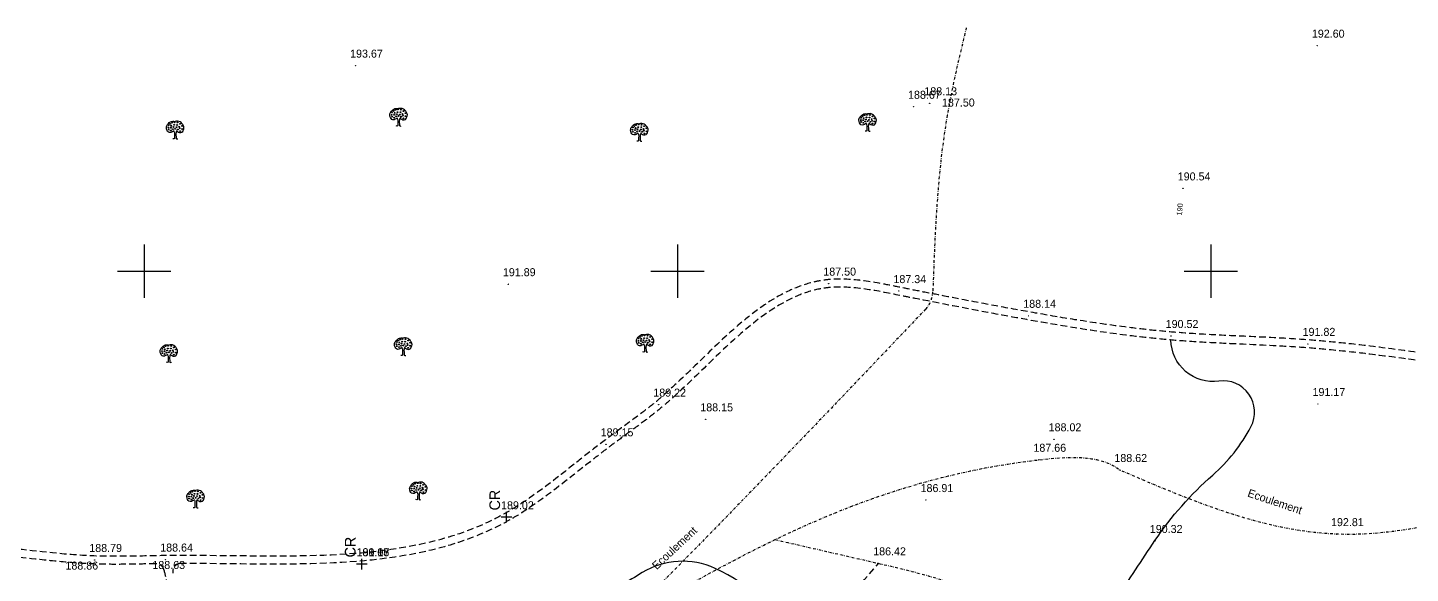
# Model space of a CAD drawing. Extents: x -83928 to -81707, y 15464 to 18601.
# Drawn here: x -83044 to -82525, y 17687 to 17891 of the extents above; entities that cross this region are included whole.
import ezdxf
from ezdxf.enums import TextEntityAlignment as Align

# ---------------------------------------------------------------- set-up
doc = ezdxf.new("R2010")
doc.units = 0
doc.header["$MEASUREMENT"] = 0
for name, pattern in [('ACAD_ISO03W100', [30, 12, -18]), ('INTERROMPU', [0.75, 0.5, -0.25]), ('TIRETPTx2', [2, 1, -0.5, 0, -0.5])]:
    doc.linetypes.add(name, pattern=pattern)
doc.layers.add('ACCE', color=4, linetype='INTERROMPU', lineweight=25)
for name, color, linetype in [('ALT', 7, 'Continuous'), ('Carroyage 1', 7, 'Continuous'), ('CNiv_1', 1, 'Continuous'), ('CODE', 2, 'Continuous'), ('CONST', 7, 'Continuous'), ('Cotation CN', 6, 'Continuous'), ('ECOULEMENT', 160, 'ACAD_ISO03W100'), ('LIMITE', 40, 'INTERROMPU'), ('POINTS', 3, 'Continuous')]:
    doc.layers.add(name, color=color, linetype=linetype)
doc.styles.add('TEXT', font='cyr2.shx')

# ---------------------------------------------------------------- blocks, each defined once
blk = doc.blocks.new('CotaCNiv')
at = {"invisible_edges": 15}
blk.add_3dface([(-0.5, -0.5), (0.5, -0.5), (0.5, 0.5), (-0.5, 0.5)], dxfattribs=at)
blk.add_3dface([(-0.5, -0.5), (0.5, -0.5), (0.5, 0.5), (-0.5, 0.5)], dxfattribs=at)
blk.add_attdef('ALTCNIV', text='', height=0.4).set_placement((0, 0), align=Align.MIDDLE)
blk = doc.blocks.new('C16')
for p, q in [((-1, 0), (1, 0)), ((0, -1), (0, 1))]:
    blk.add_line(p, q)
at = {"style": 'TEXT'}
blk.add_text('CR', height=2, dxfattribs=at).set_placement((1.28, 1.19))

msp = doc.modelspace()

# ---------------------------------------------------------------- linework, layer by layer
at = {"linetype": 'ByBlock', "extrusion": (0.000932032, -0.005533, 0.999984)}
for centre in [(-82905.78, 17859.77, -162.28), (-82904.84, 17859.92, -162.28), (-82903.76, 17859.85, -162.28), (-82990.22, 17854.56, -162.28), (-82989.53, 17854.97, -162.28), (-82988.58, 17855.12, -162.28), (-82987.51, 17855.05, -162.28), (-82986.51, 17854.53, -162.28), (-82907.17, 17857.93, -162.28), (-82907.04, 17858.8, -162.28), (-82907.04, 17857.21, -162.28), (-82906.47, 17859.36, -162.28), (-82906.22, 17857.88, -162.28), (-82906.19, 17856.85, -162.28), (-82906.06, 17858.62, -162.28), (-82905.48, 17857.36, -162.28), (-82905.24, 17858.16, -162.28), (-82904.99, 17858.92, -162.28), (-82904.58, 17857.49, -162.28), (-82904.07, 17858.05, -162.28), (-82903.86, 17858.9, -162.28), (-82903.58, 17857.24, -162.28), (-82903.07, 17858.23, -162.28), (-82902.92, 17857.65, -162.28), (-82902.76, 17859.33, -162.28), (-82902.71, 17856.6, -162.28), (-82901.99, 17858.54, -162.28), (-82901.97, 17857.39, -162.28), (-82814.55, 17854.26, -162.28), (-82813.47, 17854.18, -162.28), (-82731.3, 17855.95, -162.28), (-82731.17, 17856.82, -162.28), (-82731.17, 17855.24, -162.28), (-82730.6, 17857.38, -162.28), (-82730.35, 17855.9, -162.28), (-82730.32, 17854.88, -162.28), (-82730.19, 17856.64, -162.28), (-82729.91, 17857.79, -162.28), (-82729.61, 17855.39, -162.28), (-82729.38, 17856.18, -162.28), (-82729.12, 17856.95, -162.28), (-82728.97, 17857.95, -162.28), (-82728.71, 17855.52, -162.28), (-82728.2, 17856.08, -162.28), (-82727.99, 17856.92, -162.28), (-82727.89, 17857.87, -162.28), (-82727.71, 17855.26, -162.28), (-82727.2, 17856.26, -162.28), (-82727.05, 17855.67, -162.28), (-82726.89, 17857.36, -162.28), (-82726.84, 17854.62, -162.28), (-82726.12, 17856.57, -162.28), (-82726.1, 17855.42, -162.28), (-82990.91, 17853.13, -162.28), (-82990.78, 17854, -162.28), (-82990.78, 17852.41, -162.28), (-82989.96, 17853.08, -162.28), (-82989.94, 17852.05, -162.28), (-82989.81, 17853.82, -162.28), (-82989.22, 17852.56, -162.28), (-82988.99, 17853.36, -162.28), (-82988.74, 17854.13, -162.28), (-82988.33, 17852.69, -162.28), (-82987.81, 17853.26, -162.28), (-82987.61, 17854.1, -162.28), (-82987.33, 17852.44, -162.28), (-82986.81, 17853.43, -162.28), (-82986.66, 17852.85, -162.28), (-82986.46, 17851.8, -162.28), (-82985.74, 17853.74, -162.28), (-82985.71, 17852.59, -162.28), (-82816.88, 17852.27, -162.28), (-82816.75, 17853.14, -162.28), (-82816.75, 17851.55, -162.28), (-82816.18, 17853.7, -162.28), (-82815.93, 17852.21, -162.28), (-82815.9, 17851.19, -162.28), (-82815.77, 17852.96, -162.28), (-82815.49, 17854.11, -162.28), (-82815.19, 17851.7, -162.28), (-82814.96, 17852.5, -162.28), (-82814.7, 17853.26, -162.28), (-82814.29, 17851.83, -162.28), (-82813.78, 17852.39, -162.28), (-82813.57, 17853.24, -162.28), (-82813.29, 17851.57, -162.28), (-82812.78, 17852.57, -162.28), (-82812.63, 17851.98, -162.28), (-82812.47, 17853.67, -162.28), (-82812.42, 17850.94, -162.28), (-82811.7, 17852.88, -162.28), (-82811.68, 17851.73, -162.28), (-82990.95, 17771.35, -162.28), (-82989.88, 17771.28, -162.28), (-82905.41, 17771.93, -162.28), (-82905.28, 17772.8, -162.28), (-82904.72, 17773.36, -162.28), (-82904.46, 17771.87, -162.28), (-82904.31, 17772.62, -162.28), (-82904.02, 17773.77, -162.28), (-82903.72, 17771.36, -162.28), (-82903.49, 17772.16, -162.28), (-82903.23, 17772.92, -162.28), (-82903.08, 17773.92, -162.28), (-82902.82, 17771.49, -162.28), (-82902.31, 17772.05, -162.28), (-82902.1, 17772.9, -162.28), (-82902, 17773.84, -162.28), (-82901.82, 17771.23, -162.28), (-82901.31, 17772.23, -162.28), (-82901.16, 17771.64, -162.28), (-82901, 17773.33, -162.28), (-82900.23, 17772.54, -162.28), (-82900.21, 17771.39, -162.28), (-82814.68, 17773.24, -162.28), (-82814.55, 17774.11, -162.28), (-82814.55, 17772.52, -162.28), (-82813.99, 17774.67, -162.28), (-82813.73, 17773.19, -162.28), (-82813.71, 17772.16, -162.28), (-82813.58, 17773.93, -162.28), (-82813.3, 17775.08, -162.28), (-82812.99, 17772.68, -162.28), (-82812.76, 17773.47, -162.28), (-82812.51, 17774.24, -162.28), (-82812.35, 17775.23, -162.28), (-82812.1, 17772.8, -162.28), (-82811.58, 17773.37, -162.28), (-82811.38, 17774.21, -162.28), (-82811.28, 17775.16, -162.28), (-82811.1, 17772.55, -162.28), (-82810.58, 17773.55, -162.28), (-82810.43, 17772.96, -162.28), (-82810.28, 17774.65, -162.28), (-82810.23, 17771.91, -162.28), (-82809.51, 17773.85, -162.28), (-82809.48, 17772.7, -162.28), (-82993.28, 17769.36, -162.28), (-82993.15, 17770.23, -162.28), (-82993.15, 17768.64, -162.28), (-82992.59, 17770.79, -162.28), (-82992.33, 17769.31, -162.28), (-82992.31, 17768.28, -162.28), (-82992.18, 17770.05, -162.28), (-82991.9, 17771.2, -162.28), (-82991.59, 17768.79, -162.28), (-82991.36, 17769.59, -162.28), (-82991.1, 17770.35, -162.28), (-82990.7, 17768.92, -162.28), (-82990.18, 17769.48, -162.28), (-82989.98, 17770.33, -162.28), (-82989.7, 17768.67, -162.28), (-82989.18, 17769.66, -162.28), (-82989.03, 17769.08, -162.28), (-82988.88, 17770.76, -162.28), (-82988.83, 17768.03, -162.28), (-82988.11, 17769.97, -162.28), (-82988.08, 17768.82, -162.28), (-82905.28, 17771.21, -162.28), (-82904.43, 17770.85, -162.28), (-82900.95, 17770.6, -162.28), (-82898.35, 17719.72, -162.28), (-82897.4, 17719.88, -162.28), (-82896.33, 17719.8, -162.28), (-82983.25, 17714.88, -162.28), (-82983.12, 17715.75, -162.28), (-82982.55, 17716.31, -162.28), (-82982.3, 17714.82, -162.28), (-82982.14, 17715.57, -162.28), (-82981.86, 17716.72, -162.28), (-82981.56, 17714.31, -162.28), (-82981.33, 17715.11, -162.28), (-82981.07, 17715.87, -162.28), (-82980.92, 17716.87, -162.28), (-82980.66, 17714.44, -162.28), (-82980.15, 17715, -162.28), (-82979.94, 17715.85, -162.28), (-82979.84, 17716.79, -162.28), (-82979.15, 17715.18, -162.28), (-82979, 17714.59, -162.28), (-82978.84, 17716.28, -162.28), (-82978.07, 17715.49, -162.28), (-82978.05, 17714.34, -162.28), (-82899.73, 17717.88, -162.28), (-82899.61, 17718.75, -162.28), (-82899.61, 17717.16, -162.28), (-82899.04, 17719.31, -162.28), (-82898.79, 17717.83, -162.28), (-82898.76, 17716.81, -162.28), (-82898.63, 17718.57, -162.28), (-82898.04, 17717.32, -162.28), (-82897.81, 17718.11, -162.28), (-82897.56, 17718.88, -162.28), (-82897.15, 17717.44, -162.28), (-82896.64, 17718.01, -162.28), (-82896.43, 17718.85, -162.28), (-82896.15, 17717.19, -162.28), (-82895.64, 17718.19, -162.28), (-82895.48, 17717.6, -162.28), (-82895.33, 17719.29, -162.28), (-82895.28, 17716.55, -162.28), (-82894.56, 17718.49, -162.28), (-82894.54, 17717.34, -162.28), (-82983.12, 17714.16, -162.28), (-82982.27, 17713.8, -162.28), (-82979.66, 17714.18, -162.28), (-82978.79, 17713.55, -162.28)]:
    msp.add_circle(centre, 0.156, dxfattribs=at)
at = {"linetype": 'ByBlock'}
for points in [[(-82905.12, 17857.2, 13.8), (-82905.24, 17857.17, 13.8), (-82905.61, 17857.05, 13.8), (-82906.19, 17856.59, 13.79), (-82907.24, 17856.66, 13.79), (-82907.69, 17857.57, 13.8), (-82908, 17858.39, 13.81), (-82907.76, 17859.33, 13.81), (-82907.19, 17860.05, 13.81), (-82906.48, 17860.75, 13.82), (-82905.53, 17861.03, 13.82), (-82904.92, 17860.91, 13.82), (-82904.62, 17860.85, 13.82)], [(-82988.86, 17852.4, 13.85), (-82988.98, 17852.37, 13.85), (-82989.36, 17852.25, 13.85), (-82989.94, 17851.79, 13.84), (-82990.98, 17851.86, 13.85), (-82991.44, 17852.77, 13.85), (-82991.74, 17853.6, 13.86), (-82991.5, 17854.53, 13.86), (-82990.94, 17855.26, 13.87), (-82990.22, 17855.95, 13.87), (-82989.27, 17856.23, 13.87), (-82988.66, 17856.11, 13.87), (-82988.36, 17856.05, 13.87)], [(-82814.83, 17851.54, 13.68), (-82814.95, 17851.51, 13.68), (-82815.33, 17851.39, 13.68), (-82815.9, 17850.93, 13.68), (-82816.95, 17851, 13.68), (-82817.4, 17851.91, 13.68), (-82817.71, 17852.73, 13.69), (-82817.47, 17853.67, 13.69), (-82816.91, 17854.39, 13.7), (-82816.19, 17855.09, 13.7), (-82815.24, 17855.37, 13.7), (-82814.63, 17855.25, 13.7), (-82814.33, 17855.19, 13.7)], [(-82729.25, 17855.22, 13.62), (-82729.37, 17855.19, 13.62), (-82729.74, 17855.07, 13.62), (-82730.32, 17854.61, 13.62), (-82731.37, 17854.69, 13.62), (-82731.82, 17855.6, 13.63), (-82732.13, 17856.42, 13.63), (-82731.89, 17857.36, 13.64), (-82731.33, 17858.08, 13.64), (-82730.61, 17858.77, 13.64), (-82729.66, 17859.06, 13.64), (-82729.05, 17858.93, 13.64), (-82728.75, 17858.87, 13.64)], [(-82991.23, 17768.63, 13.39), (-82991.35, 17768.6, 13.39), (-82991.73, 17768.48, 13.39), (-82992.31, 17768.02, 13.38), (-82993.35, 17768.09, 13.39), (-82993.81, 17769, 13.39), (-82994.11, 17769.83, 13.4), (-82993.87, 17770.76, 13.4), (-82993.31, 17771.49, 13.4), (-82992.59, 17772.18, 13.41), (-82991.64, 17772.46, 13.41), (-82991.03, 17772.34, 13.41), (-82990.73, 17772.28, 13.41)], [(-82903.36, 17771.2, 13.32), (-82903.48, 17771.17, 13.32), (-82903.86, 17771.05, 13.32), (-82904.44, 17770.59, 13.32), (-82905.48, 17770.66, 13.32), (-82905.93, 17771.57, 13.32), (-82906.24, 17772.39, 13.33), (-82906, 17773.33, 13.33), (-82905.44, 17774.05, 13.34), (-82904.72, 17774.75, 13.34), (-82903.77, 17775.03, 13.34), (-82903.16, 17774.91, 13.34), (-82902.86, 17774.85, 13.34)], [(-82812.63, 17772.51, 13.24), (-82812.75, 17772.48, 13.24), (-82813.13, 17772.36, 13.24), (-82813.71, 17771.9, 13.24), (-82814.75, 17771.97, 13.24), (-82815.21, 17772.88, 13.25), (-82815.51, 17773.71, 13.25), (-82815.27, 17774.64, 13.26), (-82814.71, 17775.37, 13.26), (-82813.99, 17776.06, 13.26), (-82813.04, 17776.34, 13.26), (-82812.43, 17776.22, 13.26), (-82812.13, 17776.16, 13.26)], [(-82897.68, 17717.15, 13.01), (-82897.8, 17717.12, 13.01), (-82898.18, 17717, 13.01), (-82898.76, 17716.54, 13.01), (-82899.81, 17716.62, 13.01), (-82900.26, 17717.52, 13.02), (-82900.56, 17718.35, 13.02), (-82900.32, 17719.29, 13.03), (-82899.76, 17720.01, 13.03), (-82899.05, 17720.7, 13.03), (-82898.09, 17720.99, 13.04), (-82897.48, 17720.86, 13.03), (-82897.18, 17720.8, 13.03)], [(-82981.2, 17714.15, 13.08), (-82981.32, 17714.12, 13.08), (-82981.7, 17714, 13.07), (-82982.27, 17713.54, 13.07), (-82983.32, 17713.61, 13.07), (-82983.77, 17714.52, 13.08), (-82984.08, 17715.35, 13.08), (-82983.84, 17716.28, 13.09), (-82983.28, 17717.01, 13.09), (-82982.56, 17717.7, 13.1), (-82981.61, 17717.98, 13.1), (-82981, 17717.86, 13.1), (-82980.7, 17717.8, 13.09)]]:
    msp.add_open_spline(points, degree=3, knots=[0.251632, 0.251632, 0.251632, 0.251632, 0.437955, 0.853553, 1.334497, 1.754172, 2.275549, 2.6296, 3.144963, 3.634468, 4.105014, 4.559575, 4.559575, 4.559575, 4.559575], dxfattribs=at)
for points in [[(-82904.12, 17857.2, 13.79), (-82903.99, 17857.17, 13.79), (-82903.62, 17857.05, 13.79), (-82903.04, 17856.59, 13.79), (-82901.99, 17856.66, 13.79), (-82901.54, 17857.57, 13.79), (-82901.23, 17858.39, 13.8), (-82901.47, 17859.33, 13.8), (-82902.04, 17860.05, 13.81), (-82902.75, 17860.75, 13.81), (-82903.7, 17861.03, 13.82), (-82904.32, 17860.91, 13.82), (-82904.62, 17860.85, 13.82)], [(-82987.86, 17852.4, 13.85), (-82987.74, 17852.37, 13.85), (-82987.36, 17852.25, 13.85), (-82986.78, 17851.79, 13.84), (-82985.74, 17851.86, 13.84), (-82985.29, 17852.77, 13.85), (-82984.98, 17853.6, 13.85), (-82985.22, 17854.53, 13.86), (-82985.78, 17855.26, 13.86), (-82986.5, 17855.95, 13.86), (-82987.45, 17856.23, 13.87), (-82988.06, 17856.11, 13.87), (-82988.36, 17856.05, 13.87)], [(-82813.83, 17851.54, 13.68), (-82813.71, 17851.51, 13.68), (-82813.33, 17851.39, 13.68), (-82812.75, 17850.93, 13.68), (-82811.7, 17851, 13.67), (-82811.25, 17851.91, 13.68), (-82810.95, 17852.73, 13.68), (-82811.19, 17853.67, 13.69), (-82811.75, 17854.39, 13.69), (-82812.46, 17855.09, 13.7), (-82813.42, 17855.37, 13.7), (-82814.03, 17855.25, 13.7), (-82814.33, 17855.19, 13.7)], [(-82728.25, 17855.22, 13.62), (-82728.12, 17855.19, 13.62), (-82727.75, 17855.07, 13.62), (-82727.17, 17854.61, 13.62), (-82726.12, 17854.69, 13.62), (-82725.67, 17855.6, 13.62), (-82725.37, 17856.42, 13.62), (-82725.6, 17857.36, 13.63), (-82726.17, 17858.08, 13.63), (-82726.88, 17858.77, 13.64), (-82727.83, 17859.06, 13.64), (-82728.45, 17858.93, 13.64), (-82728.75, 17858.87, 13.64)], [(-82990.23, 17768.63, 13.39), (-82990.11, 17768.6, 13.38), (-82989.73, 17768.48, 13.38), (-82989.15, 17768.02, 13.38), (-82988.11, 17768.09, 13.38), (-82987.66, 17769, 13.38), (-82987.35, 17769.83, 13.39), (-82987.59, 17770.76, 13.39), (-82988.15, 17771.49, 13.4), (-82988.87, 17772.18, 13.4), (-82989.82, 17772.46, 13.41), (-82990.43, 17772.34, 13.41), (-82990.73, 17772.28, 13.41)], [(-82902.36, 17771.2, 13.32), (-82902.24, 17771.17, 13.32), (-82901.86, 17771.05, 13.32), (-82901.28, 17770.59, 13.31), (-82900.23, 17770.66, 13.31), (-82899.78, 17771.57, 13.32), (-82899.48, 17772.39, 13.32), (-82899.72, 17773.33, 13.33), (-82900.28, 17774.05, 13.33), (-82901, 17774.75, 13.34), (-82901.95, 17775.03, 13.34), (-82902.56, 17774.91, 13.34), (-82902.86, 17774.85, 13.34)], [(-82811.63, 17772.51, 13.24), (-82811.51, 17772.48, 13.24), (-82811.13, 17772.36, 13.24), (-82810.55, 17771.9, 13.24), (-82809.51, 17771.97, 13.24), (-82809.06, 17772.88, 13.24), (-82808.75, 17773.71, 13.24), (-82808.99, 17774.64, 13.25), (-82809.55, 17775.37, 13.25), (-82810.27, 17776.06, 13.26), (-82811.22, 17776.34, 13.26), (-82811.83, 17776.22, 13.26), (-82812.13, 17776.16, 13.26)], [(-82896.68, 17717.15, 13.01), (-82896.56, 17717.12, 13.01), (-82896.18, 17717, 13.01), (-82895.61, 17716.54, 13.01), (-82894.56, 17716.62, 13.01), (-82894.11, 17717.53, 13.01), (-82893.8, 17718.35, 13.02), (-82894.04, 17719.29, 13.02), (-82894.6, 17720.01, 13.03), (-82895.32, 17720.7, 13.03), (-82896.27, 17720.99, 13.03), (-82896.88, 17720.86, 13.03), (-82897.18, 17720.8, 13.03)], [(-82980.2, 17714.15, 13.07), (-82980.08, 17714.12, 13.07), (-82979.7, 17714, 13.07), (-82979.12, 17713.54, 13.07), (-82978.07, 17713.61, 13.07), (-82977.62, 17714.52, 13.07), (-82977.32, 17715.35, 13.08), (-82977.56, 17716.28, 13.08), (-82978.12, 17717.01, 13.09), (-82978.84, 17717.7, 13.09), (-82979.79, 17717.98, 13.1), (-82980.4, 17717.86, 13.1), (-82980.7, 17717.8, 13.09)]]:
    msp.add_open_spline(points, degree=3, knots=[0.251632, 0.251632, 0.251632, 0.251632, 0.437955, 0.853553, 1.334497, 1.754172, 2.275549, 2.6296, 3.144963, 3.634468, 4.105014, 4.559575, 4.559575, 4.559575, 4.559575])
for points in [[(-82905.29, 17857.48, 13.8), (-82905.09, 17857.2, 13.8), (-82904.91, 17856.68, 13.79), (-82904.91, 17854.61, 13.78), (-82904.91, 17854.48, 13.78), (-82905.55, 17854.38, 13.78)], [(-82903.91, 17857.48, 13.8), (-82904.12, 17857.2, 13.79), (-82904.3, 17856.68, 13.79), (-82904.29, 17854.61, 13.78), (-82904.29, 17854.48, 13.78), (-82903.65, 17854.38, 13.78)], [(-82729.42, 17855.5, 13.62), (-82729.22, 17855.22, 13.62), (-82729.04, 17854.71, 13.62), (-82729.04, 17852.64, 13.61), (-82729.04, 17852.51, 13.61), (-82729.68, 17852.41, 13.61)], [(-82728.04, 17855.5, 13.62), (-82728.25, 17855.22, 13.62), (-82728.43, 17854.71, 13.62), (-82728.43, 17852.64, 13.61), (-82728.43, 17852.51, 13.61), (-82727.79, 17852.41, 13.6)], [(-82989.04, 17852.68, 13.85), (-82988.84, 17852.4, 13.85), (-82988.66, 17851.88, 13.84), (-82988.66, 17849.81, 13.83), (-82988.66, 17849.68, 13.83), (-82989.3, 17849.58, 13.83)], [(-82987.66, 17852.68, 13.85), (-82987.86, 17852.4, 13.85), (-82988.04, 17851.88, 13.84), (-82988.04, 17849.81, 13.83), (-82988.04, 17849.68, 13.83), (-82987.4, 17849.58, 13.83)], [(-82815, 17851.82, 13.68), (-82814.8, 17851.54, 13.68), (-82814.62, 17851.02, 13.68), (-82814.62, 17848.95, 13.67), (-82814.62, 17848.82, 13.67), (-82815.26, 17848.72, 13.67)], [(-82813.62, 17851.82, 13.68), (-82813.83, 17851.54, 13.68), (-82814.01, 17851.02, 13.68), (-82814.01, 17848.95, 13.67), (-82814.01, 17848.82, 13.66), (-82813.37, 17848.72, 13.66)], [(-82812.81, 17772.79, 13.24), (-82812.61, 17772.51, 13.24), (-82812.43, 17772, 13.24), (-82812.43, 17769.92, 13.23), (-82812.43, 17769.8, 13.23), (-82813.07, 17769.69, 13.23)], [(-82811.43, 17772.79, 13.24), (-82811.63, 17772.51, 13.24), (-82811.81, 17772, 13.24), (-82811.81, 17769.92, 13.23), (-82811.81, 17769.8, 13.23), (-82811.17, 17769.69, 13.22)], [(-82991.41, 17768.91, 13.39), (-82991.21, 17768.63, 13.39), (-82991.03, 17768.11, 13.38), (-82991.03, 17766.04, 13.37), (-82991.03, 17765.91, 13.37), (-82991.67, 17765.81, 13.37)], [(-82990.03, 17768.91, 13.39), (-82990.23, 17768.63, 13.39), (-82990.41, 17768.11, 13.38), (-82990.41, 17766.04, 13.37), (-82990.41, 17765.91, 13.37), (-82989.77, 17765.81, 13.37)], [(-82903.54, 17771.48, 13.32), (-82903.33, 17771.2, 13.32), (-82903.15, 17770.68, 13.32), (-82903.15, 17768.61, 13.3), (-82903.15, 17768.48, 13.3), (-82903.79, 17768.38, 13.3)], [(-82902.15, 17771.48, 13.32), (-82902.36, 17771.2, 13.32), (-82902.54, 17770.68, 13.31), (-82902.54, 17768.61, 13.3), (-82902.54, 17768.48, 13.3), (-82901.9, 17768.38, 13.3)], [(-82897.86, 17717.43, 13.02), (-82897.66, 17717.15, 13.01), (-82897.48, 17716.64, 13.01), (-82897.48, 17714.57, 13), (-82897.48, 17714.44, 13), (-82898.12, 17714.34, 13)], [(-82896.48, 17717.43, 13.01), (-82896.68, 17717.15, 13.01), (-82896.86, 17716.64, 13.01), (-82896.86, 17714.57, 13), (-82896.86, 17714.44, 13), (-82896.22, 17714.34, 13)], [(-82981.37, 17714.43, 13.08), (-82981.17, 17714.15, 13.08), (-82980.99, 17713.63, 13.07), (-82980.99, 17711.56, 13.06), (-82980.99, 17711.43, 13.06), (-82981.63, 17711.33, 13.06)], [(-82979.99, 17714.43, 13.08), (-82980.2, 17714.15, 13.07), (-82980.38, 17713.63, 13.07), (-82980.38, 17711.56, 13.06), (-82980.38, 17711.43, 13.06), (-82979.74, 17711.33, 13.06)]]:
    msp.add_spline(points, degree=3, dxfattribs=at)
at = {"layer": 'ACCE', "linetype": 'INTERROMPU', "ltscale": 5, "extrusion": (0.003135, -0.012036, 0.999923)}
for centre, start, end in [((-82995.74, 17685.38, -267.65), 13.4319, 91.0137), ((-82986.51, 17685.48, -267.65), 90.1319, 193.2196)]:
    msp.add_arc(centre, 3, start, end, dxfattribs=at)
at = {"layer": 'ACCE', "linetype": 'INTERROMPU', "ltscale": 5}
for points, knots in [([(-82223.86, 17861.04, 205.14), (-82224.47, 17861.1, 205.14), (-82225.08, 17861.16, 205.14), (-82227.04, 17861.33, 205.15), (-82228.39, 17861.45, 205.15), (-82232.44, 17861.72, 205.17), (-82235.14, 17861.82, 205.18), (-82239.33, 17861.64, 205.19), (-82240.87, 17861.5, 205.19), (-82243.63, 17861.06, 205.2), (-82244.87, 17860.8, 205.2), (-82246.96, 17860.19, 205.2), (-82247.83, 17859.89, 205.2), (-82249.67, 17859.13, 205.19), (-82250.62, 17858.67, 205.19), (-82252.48, 17857.64, 205.18), (-82253.38, 17857.09, 205.18), (-82256.37, 17855.13, 205.17), (-82258.39, 17853.61, 205.15), (-82261.3, 17851.58, 205.14), (-82262.17, 17851, 205.13), (-82263.94, 17849.88, 205.13), (-82264.84, 17849.34, 205.12), (-82267.58, 17847.8, 205.11), (-82269.46, 17846.87, 205.11), (-82275.22, 17844.41, 205.1), (-82279.23, 17843.18, 205.09), (-82286.05, 17841.9, 205.1), (-82288.85, 17841.6, 205.11), (-82293.81, 17841.47, 205.12), (-82295.97, 17841.55, 205.13), (-82300.29, 17841.99, 205.15), (-82302.44, 17842.35, 205.16), (-82306.26, 17843.18, 205.18), (-82307.94, 17843.62, 205.19), (-82311, 17844.54, 205.21), (-82312.39, 17845.01, 205.22), (-82315.17, 17846.01, 205.24), (-82316.56, 17846.54, 205.25), (-82320.75, 17848.14, 205.28), (-82323.58, 17849.21, 205.31), (-82327.9, 17850.46, 205.33), (-82329.29, 17850.81, 205.34), (-82333.76, 17851.67, 205.37), (-82336.98, 17851.93, 205.38), (-82341.61, 17851.57, 205.39), (-82343.07, 17851.35, 205.39), (-82345.45, 17850.76, 205.39), (-82346.4, 17850.46, 205.39), (-82348.23, 17849.73, 205.39), (-82349.11, 17849.3, 205.39), (-82352.02, 17847.65, 205.38), (-82353.88, 17846.17, 205.36), (-82357.34, 17842.88, 205.34), (-82358.94, 17841.07, 205.32), (-82362.05, 17837.38, 205.28), (-82363.57, 17835.49, 205.27), (-82366.01, 17832.63, 205.24), (-82366.92, 17831.6, 205.23), (-82368.75, 17829.68, 205.21), (-82369.67, 17828.78, 205.2), (-82371.59, 17827.08, 205.19), (-82372.58, 17826.28, 205.18), (-82375.62, 17823.96, 205.17), (-82377.76, 17822.57, 205.16), (-82384.42, 17818.65, 205.13), (-82389.16, 17816.41, 205.12), (-82396.38, 17812.9, 205.1), (-82398.85, 17811.68, 205.09), (-82402.82, 17809.56, 205.08), (-82404.33, 17808.71, 205.07), (-82408.2, 17806.37, 205.06), (-82410.49, 17804.81, 205.04), (-82414.95, 17801.52, 205.02), (-82417.11, 17799.79, 205), (-82423.48, 17794.5, 204.96), (-82427.59, 17790.8, 204.93), (-82435.91, 17783.7, 204.87), (-82440.12, 17780.3, 204.84), (-82446.61, 17776.01, 204.81), (-82448.67, 17774.77, 204.8), (-82452.93, 17772.52, 204.79), (-82455.13, 17771.5, 204.78), (-82461.86, 17768.78, 204.77), (-82466.55, 17767.43, 204.77), (-82476.81, 17765.63, 204.78), (-82482.43, 17765.37, 204.79), (-82493.79, 17765.72, 204.83), (-82499.52, 17766.33, 204.86), (-82508.39, 17767.49, 204.9), (-82511.52, 17767.94, 204.92), (-82517.76, 17768.83, 204.95), (-82520.87, 17769.27, 204.96), (-82530.2, 17770.57, 205.01), (-82536.4, 17771.4, 205.04), (-82546.74, 17772.62, 205.08), (-82550.88, 17773.07, 205.1), (-82558.35, 17773.79, 205.13), (-82561.68, 17774.07, 205.15), (-82568.35, 17774.55, 205.17), (-82571.69, 17774.76, 205.19), (-82581.7, 17775.3, 205.23), (-82588.39, 17775.57, 205.25), (-82600.25, 17776.15, 205.29), (-82605.44, 17776.44, 205.31), (-82613.84, 17777.06, 205.35), (-82617.06, 17777.34, 205.36), (-82623.5, 17777.98, 205.39), (-82626.72, 17778.34, 205.4), (-82636.36, 17779.53, 205.45), (-82642.77, 17780.46, 205.48), (-82654.1, 17782.26, 205.54), (-82659.03, 17783.09, 205.56), (-82668.87, 17784.82, 205.61), (-82673.79, 17785.7, 205.64), (-82683.61, 17787.5, 205.69), (-82688.51, 17788.43, 205.72), (-82696.55, 17789.96, 205.76), (-82699.67, 17790.57, 205.78), (-82705.42, 17791.69, 205.81), (-82708.06, 17792.21, 205.83), (-82712.82, 17793.16, 205.85), (-82714.95, 17793.58, 205.86), (-82719.23, 17794.44, 205.89), (-82721.39, 17794.87, 205.9), (-82727.89, 17796.07, 205.93), (-82732.25, 17796.73, 205.96), (-82738.36, 17797.01, 205.98), (-82740.17, 17797.01, 205.98), (-82743.36, 17796.82, 205.99), (-82744.75, 17796.66, 205.99), (-82747.49, 17796.21, 206), (-82748.84, 17795.92, 206), (-82752.84, 17794.85, 206), (-82755.43, 17793.89, 205.99), (-82763.75, 17790.06, 205.97), (-82769.19, 17786.32, 205.95), (-82779.7, 17777.78, 205.88), (-82784.76, 17772.96, 205.83), (-82794.78, 17763.25, 205.75), (-82799.73, 17758.36, 205.71), (-82806.18, 17752.67, 205.66), (-82807.59, 17751.46, 205.65), (-82810.45, 17749.13, 205.63), (-82811.89, 17748, 205.62), (-82816.23, 17744.68, 205.59), (-82819.16, 17742.56, 205.58), (-82823.75, 17739.22, 205.55), (-82825.4, 17738.01, 205.54), (-82829.68, 17734.81, 205.52), (-82832.29, 17732.78, 205.5), (-82837.48, 17728.67, 205.47), (-82840.07, 17726.6, 205.45), (-82847.86, 17720.46, 205.4), (-82853.08, 17716.48, 205.37), (-82860.83, 17711.43, 205.33), (-82863.22, 17709.98, 205.32), (-82868.1, 17707.32, 205.31), (-82870.58, 17706.1, 205.3), (-82878.16, 17702.75, 205.28), (-82883.4, 17700.93, 205.28), (-82902.65, 17695.63, 205.27), (-82917.48, 17694.05, 205.3), (-82947.87, 17692.89, 205.38), (-82963.42, 17693.3, 205.44), (-82982.82, 17693.43, 205.5), (-82986.91, 17693.43, 205.51), (-82995.71, 17693.34, 205.54), (-83000.39, 17693.22, 205.55), (-83009.66, 17693.08, 205.58), (-83014.25, 17693.07, 205.59), (-83023.38, 17693.41, 205.62), (-83027.94, 17693.77, 205.64), (-83042.6, 17695.18, 205.71), (-83052.73, 17696.56, 205.75), (-83065.95, 17697.48, 205.81), (-83068.85, 17697.63, 205.82), (-83074.31, 17697.78, 205.84), (-83076.86, 17697.78, 205.85), (-83084.58, 17697.59, 205.87), (-83089.76, 17697.17, 205.88), (-83100.11, 17696.09, 205.9), (-83105.29, 17695.43, 205.91), (-83118.49, 17693.86, 205.93), (-83126.46, 17693.04, 205.94), (-83140.31, 17692.96, 205.99), (-83146.29, 17693.43, 206.01), (-83153.88, 17695.13, 206.05), (-83155.71, 17695.63, 206.07), (-83158.84, 17696.68, 206.09), (-83160.16, 17697.17, 206.1), (-83162.77, 17698.28, 206.12), (-83164.07, 17698.89, 206.13), (-83167.95, 17700.85, 206.17), (-83170.53, 17702.33, 206.19), (-83177.06, 17706.17, 206.26), (-83181.06, 17708.59, 206.3), (-83186.57, 17711.29, 206.35), (-83187.9, 17711.91, 206.36), (-83190.47, 17712.96, 206.38), (-83191.68, 17713.42, 206.39), (-83195.41, 17714.64, 206.42), (-83197.93, 17715.24, 206.43), (-83202.89, 17716.39, 206.46), (-83205.32, 17716.95, 206.48), (-83208.8, 17718.01, 206.5), (-83209.94, 17718.4, 206.51), (-83213.31, 17719.8, 206.54), (-83215.47, 17721.02, 206.56), (-83219.64, 17723.87, 206.61), (-83221.65, 17725.5, 206.63), (-83225.5, 17728.93, 206.69), (-83227.33, 17730.71, 206.71), (-83229.17, 17732.53, 206.74)], [0.192915, 0.192915, 0.192915, 0.192915, 1.917388, 1.917388, 5.752163, 5.752163, 13.421713, 13.421713, 17.904389, 17.904389, 21.625743, 21.625743, 24.328805, 24.328805, 27.429758, 27.429758, 30.530712, 30.530712, 37.916863, 37.916863, 41.063962, 41.063962, 44.211061, 44.211061, 50.50526, 50.50526, 63.093656, 63.093656, 71.661268, 71.661268, 78.336613, 78.336613, 85.011958, 85.011958, 90.293554, 90.293554, 94.780116, 94.780116, 99.266678, 99.266678, 108.239801, 108.239801, 112.382294, 112.382294, 121.243314, 121.243314, 125.368134, 125.368134, 128.203922, 128.203922, 131.039711, 131.039711, 137.9741, 137.9741, 144.908489, 144.908489, 151.842878, 151.842878, 155.895204, 155.895204, 159.815722, 159.815722, 163.736241, 163.736241, 171.577277, 171.577277, 187.305516, 187.305516, 195.460468, 195.460468, 200.600752, 200.600752, 208.804899, 208.804899, 217.009046, 217.009046, 233.41734, 233.41734, 249.825633, 249.825633, 257.189256, 257.189256, 264.552878, 264.552878, 279.280124, 279.280124, 296.537516, 296.537516, 313.794908, 313.794908, 323.160314, 323.160314, 332.52572, 332.52572, 351.256533, 351.256533, 363.76668, 363.76668, 373.792486, 373.792486, 383.818292, 383.818292, 403.869905, 403.869905, 419.46981, 419.46981, 429.189541, 429.189541, 438.909271, 438.909271, 458.348732, 458.348732, 473.38208, 473.38208, 488.510557, 488.510557, 503.639033, 503.639033, 513.178225, 513.178225, 521.154292, 521.154292, 527.536161, 527.536161, 533.91803, 533.91803, 546.681768, 546.681768, 552.090276, 552.090276, 556.341443, 556.341443, 560.592609, 560.592609, 569.094943, 569.094943, 588.609973, 588.609973, 608.125004, 608.125004, 627.640035, 627.640035, 633.123489, 633.123489, 638.606944, 638.606944, 649.573852, 649.573852, 655.736407, 655.736407, 665.583191, 665.583191, 675.429976, 675.429976, 695.123545, 695.123545, 703.750971, 703.750971, 712.378396, 712.378396, 729.633247, 729.633247, 774.158167, 774.158167, 818.683087, 818.683087, 830.64224, 830.64224, 844.593703, 844.593703, 858.545167, 858.545167, 872.496631, 872.496631, 903.2064, 903.2064, 911.771365, 911.771365, 919.239517, 919.239517, 934.175819, 934.175819, 949.112122, 949.112122, 972.605137, 972.605137, 991.377417, 991.377417, 997.457671, 997.457671, 1001.955183, 1001.955183, 1006.452695, 1006.452695, 1015.447718, 1015.447718, 1029.093146, 1029.093146, 1033.376445, 1033.376445, 1037.150012, 1037.150012, 1044.697146, 1044.697146, 1052.24428, 1052.24428, 1056.055905, 1056.055905, 1063.974294, 1063.974294, 1071.892684, 1071.892684, 1079.427201, 1079.427201, 1079.427201, 1079.427201]), ([(-82227.52, 17858.36, 205.11), (-82228.4, 17858.43, 205.12), (-82229.28, 17858.5, 205.12), (-82232.89, 17858.74, 205.14), (-82235.56, 17858.83, 205.15), (-82240.68, 17858.55, 205.16), (-82243.14, 17858.19, 205.16), (-82246.2, 17857.28, 205.16), (-82246.95, 17857.01, 205.16), (-82248.85, 17856.22, 205.16), (-82250, 17855.61, 205.15), (-82252.3, 17854.23, 205.14), (-82253.44, 17853.47, 205.14), (-82255.79, 17851.82, 205.12), (-82256.99, 17850.94, 205.12), (-82259.12, 17849.44, 205.11), (-82260.03, 17848.82, 205.1), (-82261.89, 17847.61, 205.09), (-82262.84, 17847.04, 205.09), (-82265.72, 17845.38, 205.08), (-82267.7, 17844.39, 205.07), (-82273.78, 17841.73, 205.06), (-82278.01, 17840.39, 205.06), (-82285.11, 17839.01, 205.06), (-82287.94, 17838.67, 205.07), (-82292.81, 17838.47, 205.08), (-82294.85, 17838.5, 205.09), (-82298.91, 17838.8, 205.1), (-82300.92, 17839.06, 205.11), (-82305.09, 17839.82, 205.13), (-82307.24, 17840.32, 205.15), (-82310.77, 17841.32, 205.17), (-82312.17, 17841.77, 205.18), (-82314.93, 17842.72, 205.2), (-82316.29, 17843.23, 205.21), (-82320.33, 17844.76, 205.24), (-82322.97, 17845.79, 205.26), (-82328.31, 17847.51, 205.3), (-82331.01, 17848.2, 205.32), (-82336.61, 17848.88, 205.34), (-82339.48, 17848.87, 205.35), (-82343.28, 17848.23, 205.36), (-82344.37, 17847.96, 205.36), (-82346.21, 17847.33, 205.35), (-82346.97, 17847.01, 205.35), (-82348.45, 17846.25, 205.35), (-82349.17, 17845.82, 205.35), (-82352.02, 17843.89, 205.33), (-82353.99, 17842.02, 205.31), (-82357.82, 17837.82, 205.28), (-82359.68, 17835.51, 205.25), (-82362.73, 17831.84, 205.22), (-82363.88, 17830.49, 205.21), (-82365.89, 17828.31, 205.19), (-82366.73, 17827.46, 205.18), (-82368.46, 17825.83, 205.17), (-82369.34, 17825.06, 205.16), (-82372.06, 17822.84, 205.14), (-82373.95, 17821.5, 205.13), (-82381.18, 17816.86, 205.1), (-82386.85, 17814.19, 205.08), (-82394.54, 17810.46, 205.06), (-82396.65, 17809.43, 205.06), (-82400.75, 17807.29, 205.04), (-82402.74, 17806.18, 205.04), (-82410.57, 17801.38, 205), (-82415.98, 17796.93, 204.97), (-82426.71, 17787.67, 204.89), (-82432.01, 17782.86, 204.85), (-82439.74, 17777.02, 204.8), (-82441.8, 17775.56, 204.79), (-82445.59, 17773.13, 204.77), (-82447.3, 17772.12, 204.77), (-82450.8, 17770.24, 204.75), (-82452.6, 17769.37, 204.75), (-82458.09, 17766.98, 204.74), (-82461.88, 17765.69, 204.73), (-82468, 17764.15, 204.73), (-82470.27, 17763.69, 204.74), (-82474.84, 17763.01, 204.74), (-82477.12, 17762.78, 204.75), (-82484, 17762.38, 204.76), (-82488.59, 17762.48, 204.78), (-82496.79, 17763.05, 204.81), (-82500.4, 17763.44, 204.83), (-82507.03, 17764.28, 204.86), (-82510.06, 17764.7, 204.87), (-82517.97, 17765.83, 204.91), (-82522.84, 17766.53, 204.94), (-82532.54, 17767.85, 204.98), (-82537.38, 17768.49, 205), (-82546.75, 17769.61, 205.05), (-82551.28, 17770.1, 205.07), (-82559.08, 17770.84, 205.1), (-82562.35, 17771.12, 205.11), (-82568.91, 17771.58, 205.14), (-82572.2, 17771.78, 205.15), (-82582.08, 17772.31, 205.19), (-82588.69, 17772.58, 205.21), (-82599.54, 17773.11, 205.26), (-82603.76, 17773.34, 205.27), (-82611.19, 17773.84, 205.3), (-82614.39, 17774.09, 205.31), (-82620.78, 17774.68, 205.34), (-82623.97, 17775.01, 205.35), (-82633.54, 17776.13, 205.4), (-82639.89, 17777.01, 205.43), (-82651.25, 17778.75, 205.49), (-82656.26, 17779.58, 205.51), (-82665.4, 17781.16, 205.56), (-82669.53, 17781.89, 205.58), (-82677.77, 17783.38, 205.62), (-82681.88, 17784.13, 205.65), (-82694.22, 17786.45, 205.71), (-82702.48, 17788.05, 205.76), (-82712.79, 17790.09, 205.81), (-82714.71, 17790.47, 205.83), (-82720.47, 17791.63, 205.86), (-82724.34, 17792.42, 205.88), (-82731.95, 17793.61, 205.92), (-82735.7, 17794, 205.93), (-82740.69, 17793.98, 205.95), (-82742.05, 17793.91, 205.95), (-82744.73, 17793.64, 205.96), (-82746.05, 17793.43, 205.96), (-82749.97, 17792.6, 205.96), (-82752.52, 17791.78, 205.96), (-82760.42, 17788.48, 205.94), (-82765.6, 17785.17, 205.92), (-82775.68, 17777.32, 205.86), (-82780.6, 17772.77, 205.82), (-82790.37, 17763.37, 205.74), (-82795.24, 17758.52, 205.69), (-82801.95, 17752.39, 205.64), (-82803.7, 17750.83, 205.63), (-82807.53, 17747.6, 205.6), (-82809.61, 17745.96, 205.59), (-82813.77, 17742.79, 205.56), (-82815.85, 17741.26, 205.55), (-82819.8, 17738.38, 205.53), (-82821.67, 17737.02, 205.52), (-82824.94, 17734.62, 205.5), (-82826.33, 17733.57, 205.49), (-82829.11, 17731.44, 205.47), (-82830.5, 17730.36, 205.46), (-82834.67, 17727.08, 205.44), (-82837.45, 17724.85, 205.42), (-82845.84, 17718.23, 205.37), (-82851.51, 17713.88, 205.33), (-82859.94, 17708.45, 205.29), (-82862.47, 17706.95, 205.28), (-82867.65, 17704.19, 205.27), (-82870.28, 17702.93, 205.26), (-82878.32, 17699.48, 205.24), (-82883.85, 17697.63, 205.24), (-82903.9, 17692.36, 205.24), (-82919.14, 17690.91, 205.27), (-82950.09, 17689.9, 205.35), (-82965.81, 17690.35, 205.41), (-82982.87, 17690.42, 205.46), (-82984.58, 17690.42, 205.47), (-82986.28, 17690.42, 205.47)], [3.412868, 3.412868, 3.412868, 3.412868, 5.958202, 5.958202, 13.902471, 13.902471, 21.84674, 21.84674, 24.477751, 24.477751, 28.720352, 28.720352, 32.962953, 32.962953, 37.34324, 37.34324, 40.510087, 40.510087, 43.676935, 43.676935, 50.01063, 50.01063, 62.67802, 62.67802, 70.905177, 70.905177, 76.818026, 76.818026, 82.730876, 82.730876, 89.176021, 89.176021, 93.480229, 93.480229, 97.784437, 97.784437, 106.392854, 106.392854, 115.00127, 115.00127, 123.609687, 123.609687, 127.258068, 127.258068, 130.0653, 130.0653, 132.872531, 132.872531, 141.450278, 141.450278, 150.028024, 150.028024, 155.07205, 155.07205, 158.461301, 158.461301, 161.850551, 161.850551, 168.629052, 168.629052, 187.096958, 187.096958, 194.137156, 194.137156, 201.086671, 201.086671, 222.298406, 222.298406, 243.510141, 243.510141, 250.985346, 250.985346, 256.808448, 256.808448, 262.631549, 262.631549, 274.277753, 274.277753, 281.070364, 281.070364, 287.862975, 287.862975, 301.448198, 301.448198, 312.146295, 312.146295, 321.172671, 321.172671, 335.843847, 335.843847, 350.515023, 350.515023, 364.266668, 364.266668, 374.194066, 374.194066, 384.121465, 384.121465, 403.976261, 403.976261, 416.631816, 416.631816, 426.199249, 426.199249, 435.766681, 435.766681, 454.901546, 454.901546, 470.121355, 470.121355, 482.778976, 482.778976, 495.436596, 495.436596, 520.751837, 520.751837, 526.48966, 526.48966, 537.965307, 537.965307, 549.440953, 549.440953, 553.8591, 553.8591, 558.277246, 558.277246, 567.113539, 567.113539, 586.192382, 586.192382, 605.271225, 605.271225, 624.350068, 624.350068, 631.05816, 631.05816, 638.820305, 638.820305, 646.58245, 646.58245, 653.577881, 653.577881, 658.863151, 658.863151, 664.148421, 664.148421, 674.718962, 674.718962, 695.860043, 695.860043, 704.706038, 704.706038, 713.552033, 713.552033, 731.244024, 731.244024, 776.141825, 776.141825, 821.039627, 821.039627, 826.060591, 826.060591, 826.060591, 826.060591]), ([(-82995.56, 17690.32, 205.5), (-82996.51, 17690.31, 205.5), (-82997.47, 17690.29, 205.51), (-83001.35, 17690.21, 205.52), (-83004.27, 17690.15, 205.53), (-83009.82, 17690.09, 205.54), (-83012.46, 17690.09, 205.55), (-83017.25, 17690.18, 205.57), (-83019.39, 17690.25, 205.57), (-83023.67, 17690.47, 205.59), (-83025.8, 17690.62, 205.6), (-83032.19, 17691.14, 205.63), (-83036.44, 17691.58, 205.64), (-83049.19, 17692.98, 205.7), (-83057.68, 17693.99, 205.74), (-83069.01, 17694.63, 205.78), (-83071.78, 17694.73, 205.79), (-83076.72, 17694.78, 205.81), (-83078.89, 17694.75, 205.81), (-83083.24, 17694.59, 205.83), (-83085.43, 17694.46, 205.83), (-83092.04, 17693.95, 205.85), (-83096.47, 17693.46, 205.85), (-83109.47, 17691.93, 205.88), (-83118.06, 17690.77, 205.89), (-83133.53, 17689.83, 205.93), (-83140.45, 17689.85, 205.95), (-83149.46, 17691.11, 205.99), (-83151.71, 17691.54, 206), (-83155.71, 17692.52, 206.03), (-83157.47, 17693.04, 206.04), (-83160.56, 17694.11, 206.06), (-83161.9, 17694.64, 206.07), (-83164.53, 17695.79, 206.1), (-83165.83, 17696.41, 206.11), (-83169.7, 17698.39, 206.14), (-83172.22, 17699.85, 206.17), (-83178.69, 17703.65, 206.23), (-83182.62, 17706.02, 206.28), (-83187.97, 17708.64, 206.32), (-83189.3, 17709.24, 206.34), (-83191.83, 17710.27, 206.36), (-83193.02, 17710.71, 206.36), (-83195.45, 17711.48, 206.38), (-83196.7, 17711.82, 206.39), (-83200.71, 17712.83, 206.41), (-83203.54, 17713.42, 206.43), (-83207.63, 17714.51, 206.46), (-83208.91, 17714.89, 206.47), (-83211.19, 17715.68, 206.48), (-83212.2, 17716.08, 206.49), (-83214.16, 17716.97, 206.51), (-83215.12, 17717.45, 206.52), (-83217.93, 17719.04, 206.54), (-83219.71, 17720.24, 206.56), (-83224.64, 17723.99, 206.62), (-83227.63, 17726.79, 206.67), (-83230.54, 17729.67, 206.71)], [835.214134, 835.214134, 835.214134, 835.214134, 838.061582, 838.061582, 846.792313, 846.792313, 854.719158, 854.719158, 861.151912, 861.151912, 867.584666, 867.584666, 880.450174, 880.450174, 906.18119, 906.18119, 914.474945, 914.474945, 920.92429, 920.92429, 927.373636, 927.373636, 940.272326, 940.272326, 965.086593, 965.086593, 985.712998, 985.712998, 992.691273, 992.691273, 998.265607, 998.265607, 1002.585245, 1002.585245, 1006.904884, 1006.904884, 1015.544161, 1015.544161, 1029.18419, 1029.18419, 1033.63075, 1033.63075, 1037.55779, 1037.55779, 1041.48483, 1041.48483, 1050.029864, 1050.029864, 1053.957422, 1053.957422, 1057.122018, 1057.122018, 1060.286615, 1060.286615, 1066.615809, 1066.615809, 1078.422359, 1078.422359, 1078.422359, 1078.422359]), ([(-82992.59, 17688.02, 205.46), (-82992.19, 17686.38, 205.44), (-82991.81, 17684.74, 205.42), (-82990.89, 17680.68, 205.37), (-82990.38, 17678.26, 205.34), (-82989.37, 17672.88, 205.27), (-82988.91, 17669.92, 205.23), (-82988.14, 17663.95, 205.16), (-82987.84, 17660.95, 205.12), (-82987.1, 17651.92, 205.01), (-82986.83, 17645.85, 204.94), (-82986.53, 17635.5, 204.81), (-82986.45, 17631.23, 204.76), (-82986.28, 17623.24, 204.66), (-82986.19, 17619.51, 204.62), (-82985.93, 17612.07, 204.53), (-82985.77, 17608.36, 204.48), (-82985.23, 17597.23, 204.35), (-82984.79, 17589.83, 204.26), (-82984.1, 17578.22, 204.12), (-82983.86, 17574, 204.06), (-82983.49, 17567.06, 203.98), (-82983.35, 17564.34, 203.95), (-82983.12, 17559.23, 203.88), (-82983.02, 17556.85, 203.85), (-82982.84, 17552.05, 203.8), (-82982.76, 17549.65, 203.77), (-82982.42, 17542.42, 203.68), (-82982.06, 17537.59, 203.62), (-82980.46, 17527.99, 203.5), (-82979.24, 17523.27, 203.44), (-82976.47, 17514.87, 203.33), (-82975.03, 17511.15, 203.28), (-82971.52, 17503.03, 203.17), (-82969.4, 17498.68, 203.11), (-82967.01, 17494, 203.05), (-82966.81, 17493.61, 203.04), (-82966.61, 17493.23, 203.04)], [3.604736, 3.604736, 3.604736, 3.604736, 8.675944, 8.675944, 16.150231, 16.150231, 25.279352, 25.279352, 34.408473, 34.408473, 52.666716, 52.666716, 65.439261, 65.439261, 76.56319, 76.56319, 87.687119, 87.687119, 109.934977, 109.934977, 122.634528, 122.634528, 130.805002, 130.805002, 137.983879, 137.983879, 145.162756, 145.162756, 159.520511, 159.520511, 173.878265, 173.878265, 185.613444, 185.613444, 200.037828, 200.037828, 201.325873, 201.325873, 201.325873, 201.325873])]:
    msp.add_open_spline(points, degree=3, knots=knots, dxfattribs=at)
at = {"layer": 'Carroyage 1'}
for p, q in [((-83000, 17810), (-83000, 17790)), ((-82800, 17810), (-82800, 17790)), ((-82600, 17810), (-82600, 17790)), ((-83010, 17800), (-82990, 17800)), ((-82810, 17800), (-82790, 17800)), ((-82610, 17800), (-82590, 17800))]:
    msp.add_line(p, q, dxfattribs=at)
at = {"layer": 'CNiv_1'}
for points, elevation in [([(-82777, 17337, -0.067342), (-82780.01, 17375.86, -0.082418), (-82773, 17407, -0.085759), (-82761.55, 17425.39, 0.079726), (-82749, 17445, 0.037749), (-82735.02, 17485.21, -0.034435), (-82720, 17529.38, -0.015185), (-82710.13, 17551.05, -0.01683), (-82700, 17570, -0.188574), (-82676.95, 17588.39, 0.196271), (-82655, 17606.43, 0.039103), (-82646.02, 17626.7, 0.037534), (-82640, 17649, 0.0512), (-82638.56, 17665.57, -0.100078), (-82637, 17674, -0.046596), (-82635.4, 17677.11, -0.006214), (-82621, 17699, -0.064596), (-82599.35, 17723.52, 0.091709), (-82585, 17741.67, 0.612926), (-82597.03, 17758.76, -0.452899), (-82615.01, 17774.16, -0.452899)], 190), ([(-82755, 17660, 0.157502), (-82785.89, 17688.58, 0.250887), (-82813.25, 17687, 0.002472), (-82820.99, 17682.21, 0.015389)], 185)]:
    msp.add_lwpolyline(points, format="xyb", dxfattribs=dict(at, elevation=elevation))
at = {"layer": 'ECOULEMENT', "linetype": 'TIRETPTx2', "extrusion": (0.003135, -0.012036, 0.999923)}
msp.add_arc((-82714.51, 17790.64, -267.65), 10, 316.4226, 358.0665, dxfattribs=at)
at = {"layer": 'ECOULEMENT', "linetype": 'TIRETPTx2'}
for points, knots in [([(-82691.74, 17891.19, 206.97), (-82694.36, 17880.38, 206.84), (-82702.17, 17847.93, 206.48), (-82703.53, 17814.53, 206.08), (-82704.28, 17792.24, 205.81)], [0.898745, 0.898745, 0.898745, 0.898745, 34.222029, 100.862777, 100.862777, 100.862777, 100.862777]), ([(-82707.03, 17785.68, 205.74), (-82744.63, 17746.17, 205.39), (-82810.55, 17677.15, 204.76), (-82892.06, 17598.6, 204.07), (-82926.31, 17538.62, 203.46), (-82938.96, 17513.85, 203.2), (-82944.13, 17503.72, 203.09)], [13.549149, 13.549149, 13.549149, 13.549149, 177.550926, 300.396929, 349.721978, 383.874881, 383.874881, 383.874881, 383.874881]), ([(-82821.23, 17667.87, 204.68), (-82774.34, 17694.98, 204.86), (-82718.93, 17727.02, 205.07), (-82641.17, 17731.22, 204.88), (-82634.21, 17725.44, 204.79)], [0, 0, 0, 0, 168.263933, 198.864562, 198.864562, 198.864562, 198.864562]), ([(-82763.45, 17699.36, 204.88), (-82750.65, 17696.44, 204.81), (-82721.64, 17689.81, 204.64), (-82682.52, 17680.67, 204.4), (-82660.74, 17657.71, 204.06), (-82637.67, 17645.24, 203.84), (-82596.99, 17669.71, 204), (-82563.87, 17647.63, 203.63), (-82539.21, 17631.2, 203.36)], [6.261582, 6.261582, 6.261582, 6.261582, 46.014389, 96.082473, 120.798448, 141.139158, 168.199603, 247.032953, 247.032953, 247.032953, 247.032953])]:
    msp.add_open_spline(points, degree=3, knots=knots, dxfattribs=at)
msp.add_spline([(-82201.1, 17805.53, 204.4), (-82313.69, 17828.3, 205.02), (-82349.87, 17836.73, 205.24), (-82369.63, 17809.18, 204.97), (-82433.64, 17740.88, 204.35), (-82469.55, 17720.41, 204.21), (-82497.43, 17710.01, 204.18), (-82552.98, 17701.41, 204.25), (-82634.21, 17725.44, 204.79)], degree=3, dxfattribs=at)
at = {"layer": 'LIMITE', "linetype": 'INTERROMPU', "ltscale": 5}
msp.add_spline([(-82940.51, 17429.31, 202.19), (-82906.05, 17501.02, 202.94), (-82875.61, 17557.15, 203.52), (-82833.47, 17602.37, 203.93), (-82786.65, 17642.91, 204.27), (-82754.93, 17660.81, 204.39), (-82724.64, 17690.46, 204.65)], degree=3, dxfattribs=at)
at = {"layer": 'POINTS', "extrusion": (0.002059, -0.012217, 0.999923)}
for centre in [(-82560.41, 17883.55, -182.42), (-82921.03, 17876.07, -182.42), (-82711.83, 17860.65, -182.42), (-82705.72, 17861.97, -182.42), (-82699.1, 17857.75, -182.42), (-82610.71, 17830.06, -182.42), (-82863.74, 17794.17, -182.42), (-82743.6, 17794.39, -182.42), (-82717.31, 17791.58, -182.42), (-82668.63, 17782.32, -182.42), (-82615.23, 17774.76, -182.42), (-82563.89, 17771.81, -182.42), (-82807.34, 17749.05, -182.42), (-82560.17, 17749.27, -182.42), (-82789.72, 17743.53, -182.42), (-82659.11, 17736.05, -182.42), (-82827.07, 17734.18, -182.42), (-82664.82, 17728.37, -182.42), (-82634.46, 17724.54, -182.42), (-82707.13, 17713.27, -182.42), (-82864.42, 17706.83, -182.42), (-82553.23, 17700.51, -182.42), (-82621.18, 17697.94, -182.42), (-83018.82, 17690.83, -182.42), (-82992.22, 17690.98, -182.42), (-82918.61, 17689.24, -182.42), (-82918.61, 17689.24, -182.42), (-82918.61, 17689.24, -182.42), (-82918.6, 17689.23, -182.42), (-82918.6, 17689.23, -182.42), (-82918.57, 17689.23, -182.42), (-82724.89, 17689.56, -182.42)]:
    msp.add_circle(centre, 0.05, dxfattribs=at)

# ---------------------------------------------------------------- block references
at = {"layer": 'CODE', "extrusion": (0.002059, -0.012217, 0.999923), "xscale": 1.99999999999534, "yscale": 1.999999999997677, "zscale": 1.999999999999939, "rotation": 89.99578307495825}
for p in [(-82864.42, 17706.83, -182.42), (-82918.61, 17689.24, -182.42), (-82918.6, 17689.25, -182.42), (-82918.6, 17689.23, -182.42), (-82918.6, 17689.23, -182.42), (-82918.57, 17689.23, -182.42)]:
    msp.add_blockref('C16', p, dxfattribs=at)
at = {"layer": 'Cotation CN'}
ref = msp.add_blockref('CotaCNiv', (-82611.69, 17823.11, 10190), dxfattribs=dict(at, xscale=5.333333333335929, yscale=3, rotation=85.12124271447564))
ref.add_attrib('ALTCNIV', '190', dxfattribs={"height": 2, "rotation": 85.1212}).set_placement((-82611.69, 17823.11, 190), align=Align.MIDDLE_CENTER)

# ---------------------------------------------------------------- texts
at = {"layer": 'ALT', "extrusion": (0.002059, -0.012217, 0.999923)}
for s, p in [('192.60', (-82562.41, 17886.55, -182.42)), ('193.67', (-82923.03, 17879.07, -182.42)), ('188.67', (-82713.83, 17863.65, -182.42)), ('188.13', (-82707.72, 17864.97, -182.42)), ('187.50', (-82701.1, 17860.75, -182.42)), ('190.54', (-82612.71, 17833.06, -182.42)), ('191.89', (-82865.74, 17797.17, -182.42)), ('187.50', (-82745.6, 17797.39, -182.42)), ('187.34', (-82719.31, 17794.58, -182.42)), ('188.14', (-82670.63, 17785.32, -182.42)), ('190.52', (-82617.23, 17777.76, -182.42)), ('191.82', (-82565.89, 17774.81, -182.42)), ('189.22', (-82809.34, 17752.05, -182.42)), ('191.17', (-82562.17, 17752.27, -182.42)), ('188.15', (-82791.72, 17746.53, -182.42)), ('189.15', (-82829.07, 17737.18, -182.42)), ('188.02', (-82661.11, 17739.05, -182.42)), ('187.66', (-82666.82, 17731.37, -182.42)), ('188.62', (-82636.46, 17727.54, -182.42)), ('186.91', (-82709.13, 17716.27, -182.42)), ('189.02', (-82866.42, 17709.83, -182.42)), ('190.32', (-82623.18, 17700.95, -182.42)), ('192.81', (-82555.23, 17703.51, -182.42)), ('188.79', (-83020.82, 17693.83, -182.42)), ('188.64', (-82994.22, 17693.98, -182.42)), ('190.08', (-82920.61, 17692.24, -182.42)), ('190.08', (-82920.61, 17692.24, -182.42)), ('190.08', (-82920.61, 17692.24, -182.42)), ('189.95', (-82920.6, 17692.23, -182.42)), ('189.95', (-82920.6, 17692.23, -182.42)), ('191.17', (-82920.57, 17692.23, -182.42)), ('186.42', (-82726.89, 17692.56, -182.42)), ('188.86', (-83029.76, 17687.23, -182.42)), ('188.63', (-82997.17, 17687.46, -182.42))]:
    msp.add_text(s, height=3, rotation=359.9958, dxfattribs=at).set_placement(p)
at = {"layer": 'CONST', "linetype": 'ByBlock', "extrusion": (0.000932032, -0.005533, 0.999984)}
for rotation, p in [(341.3749, (-82586.49, 17714.95, -162.28)), (43.0921, (-82807.82, 17687.27, -162.28))]:
    msp.add_text('Ecoulement', height=3, rotation=rotation, dxfattribs=at).set_placement(p)

doc.saveas('drawing.dxf')
